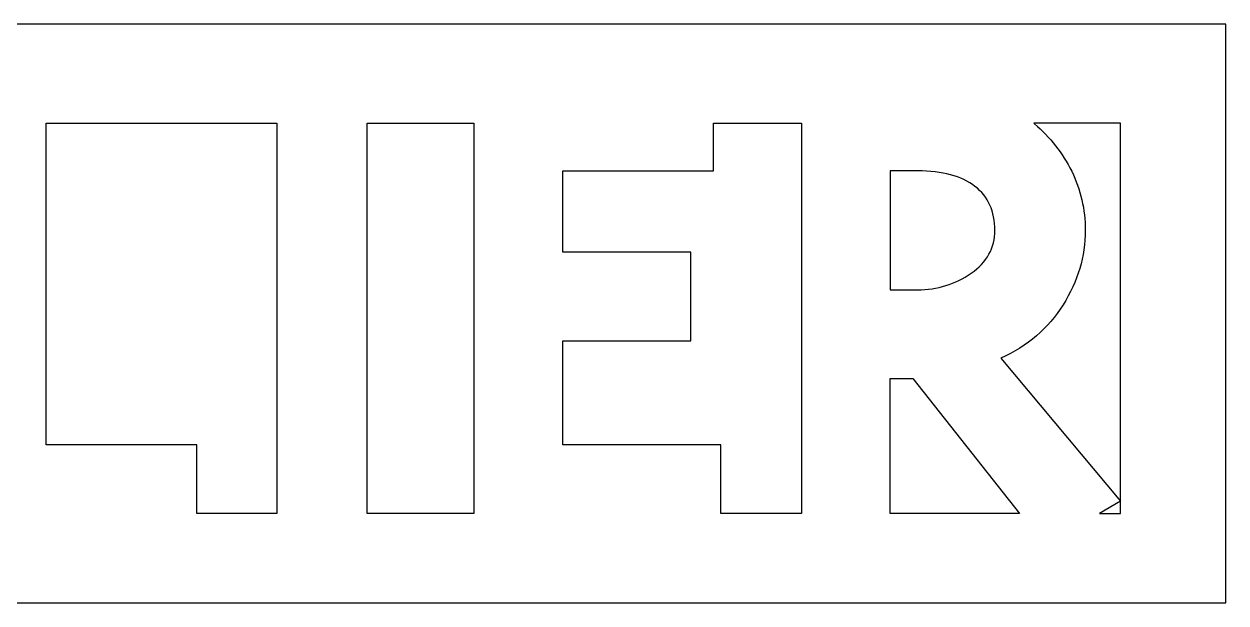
# Model space of a CAD drawing. Extents: x 0 to 338, y -186 to -55.
# Drawn here: x 260.4 to 337.4, y -185.8 to -148.7 of the extents above; entities that cross this region are included whole.
import ezdxf

# ---------------------------------------------------------------- set-up
doc = ezdxf.new("R2010")
doc.units = 0
doc.layers.add('CALQUE_1', color=7, linetype='CONTINUOUS')

msp = doc.modelspace()

# ---------------------------------------------------------------- linework, layer by layer
at = {"layer": 'CALQUE_1', "color": 250}
for points in [[(-0.001, -148.695), (-0.001, -185.814), (337.439, -185.814), (337.439, -148.695), (-0.001, -148.695)], [(276.612, -180.072), (271.498, -180.072), (271.498, -175.673), (261.849, -175.673), (261.849, -155.059), (276.612, -155.059), (276.612, -180.072)], [(289.251, -180.072), (282.401, -180.072), (282.401, -155.059), (289.251, -155.059), (289.251, -180.072)], [(310.236, -180.072), (305.074, -180.072), (305.074, -175.673), (294.943, -175.673), (294.943, -169.016), (303.145, -169.016), (303.145, -163.323), (294.943, -163.323), (294.943, -158.113), (304.592, -158.113), (304.592, -155.059), (310.236, -155.059), (310.236, -180.072)], [(315.928, -180.072), (315.928, -171.428), (317.375, -171.428), (324.22, -180.072), (315.928, -180.072)]]:
    msp.add_lwpolyline(points, dxfattribs=at)
for points, knots in [([(330.69, -179.291), (330.69, -179.291), (330.69, -180.072), (330.69, -180.072), (330.69, -180.072), (329.331, -180.072), (329.331, -180.072), (329.331, -180.072), (330.69, -179.291), (330.69, -179.291), (330.69, -179.291), (323.02, -170.125), (323.02, -170.125), (324.724, -169.353), (326.051, -168.212), (327, -166.7), (327.948, -165.188), (328.423, -163.596), (328.423, -161.924), (328.423, -160.573), (328.133, -159.311), (327.555, -158.137), (326.976, -156.963), (326.18, -155.95), (325.167, -155.098), (325.151, -155.084), (325.134, -155.072), (325.118, -155.059), (325.118, -155.059), (330.69, -155.059), (330.69, -155.059), (330.69, -155.059), (330.69, -179.291), (330.69, -179.291)], [0, 0, 0, 0, 1, 1, 1, 2, 2, 2, 3, 3, 3, 4, 4, 4, 5, 5, 5, 6, 6, 6, 7, 7, 7, 8, 8, 8, 9, 9, 9, 10, 10, 10, 11, 11, 11, 11]), ([(315.928, -158.113), (315.928, -158.113), (317.665, -158.113), (317.665, -158.113), (319.273, -158.113), (320.503, -158.443), (321.356, -159.102), (322.207, -159.761), (322.634, -160.702), (322.634, -161.924), (322.634, -163.05), (322.127, -163.967), (321.114, -164.674), (320.101, -165.381), (318.951, -165.735), (317.665, -165.735), (317.665, -165.735), (315.928, -165.735), (315.928, -165.735), (315.928, -165.735), (315.928, -158.113), (315.928, -158.113)], [0, 0, 0, 0, 1, 1, 1, 2, 2, 2, 3, 3, 3, 4, 4, 4, 5, 5, 5, 6, 6, 6, 7, 7, 7, 7])]:
    msp.add_open_spline(points, degree=3, knots=knots, dxfattribs=at)

doc.saveas('drawing.dxf')
